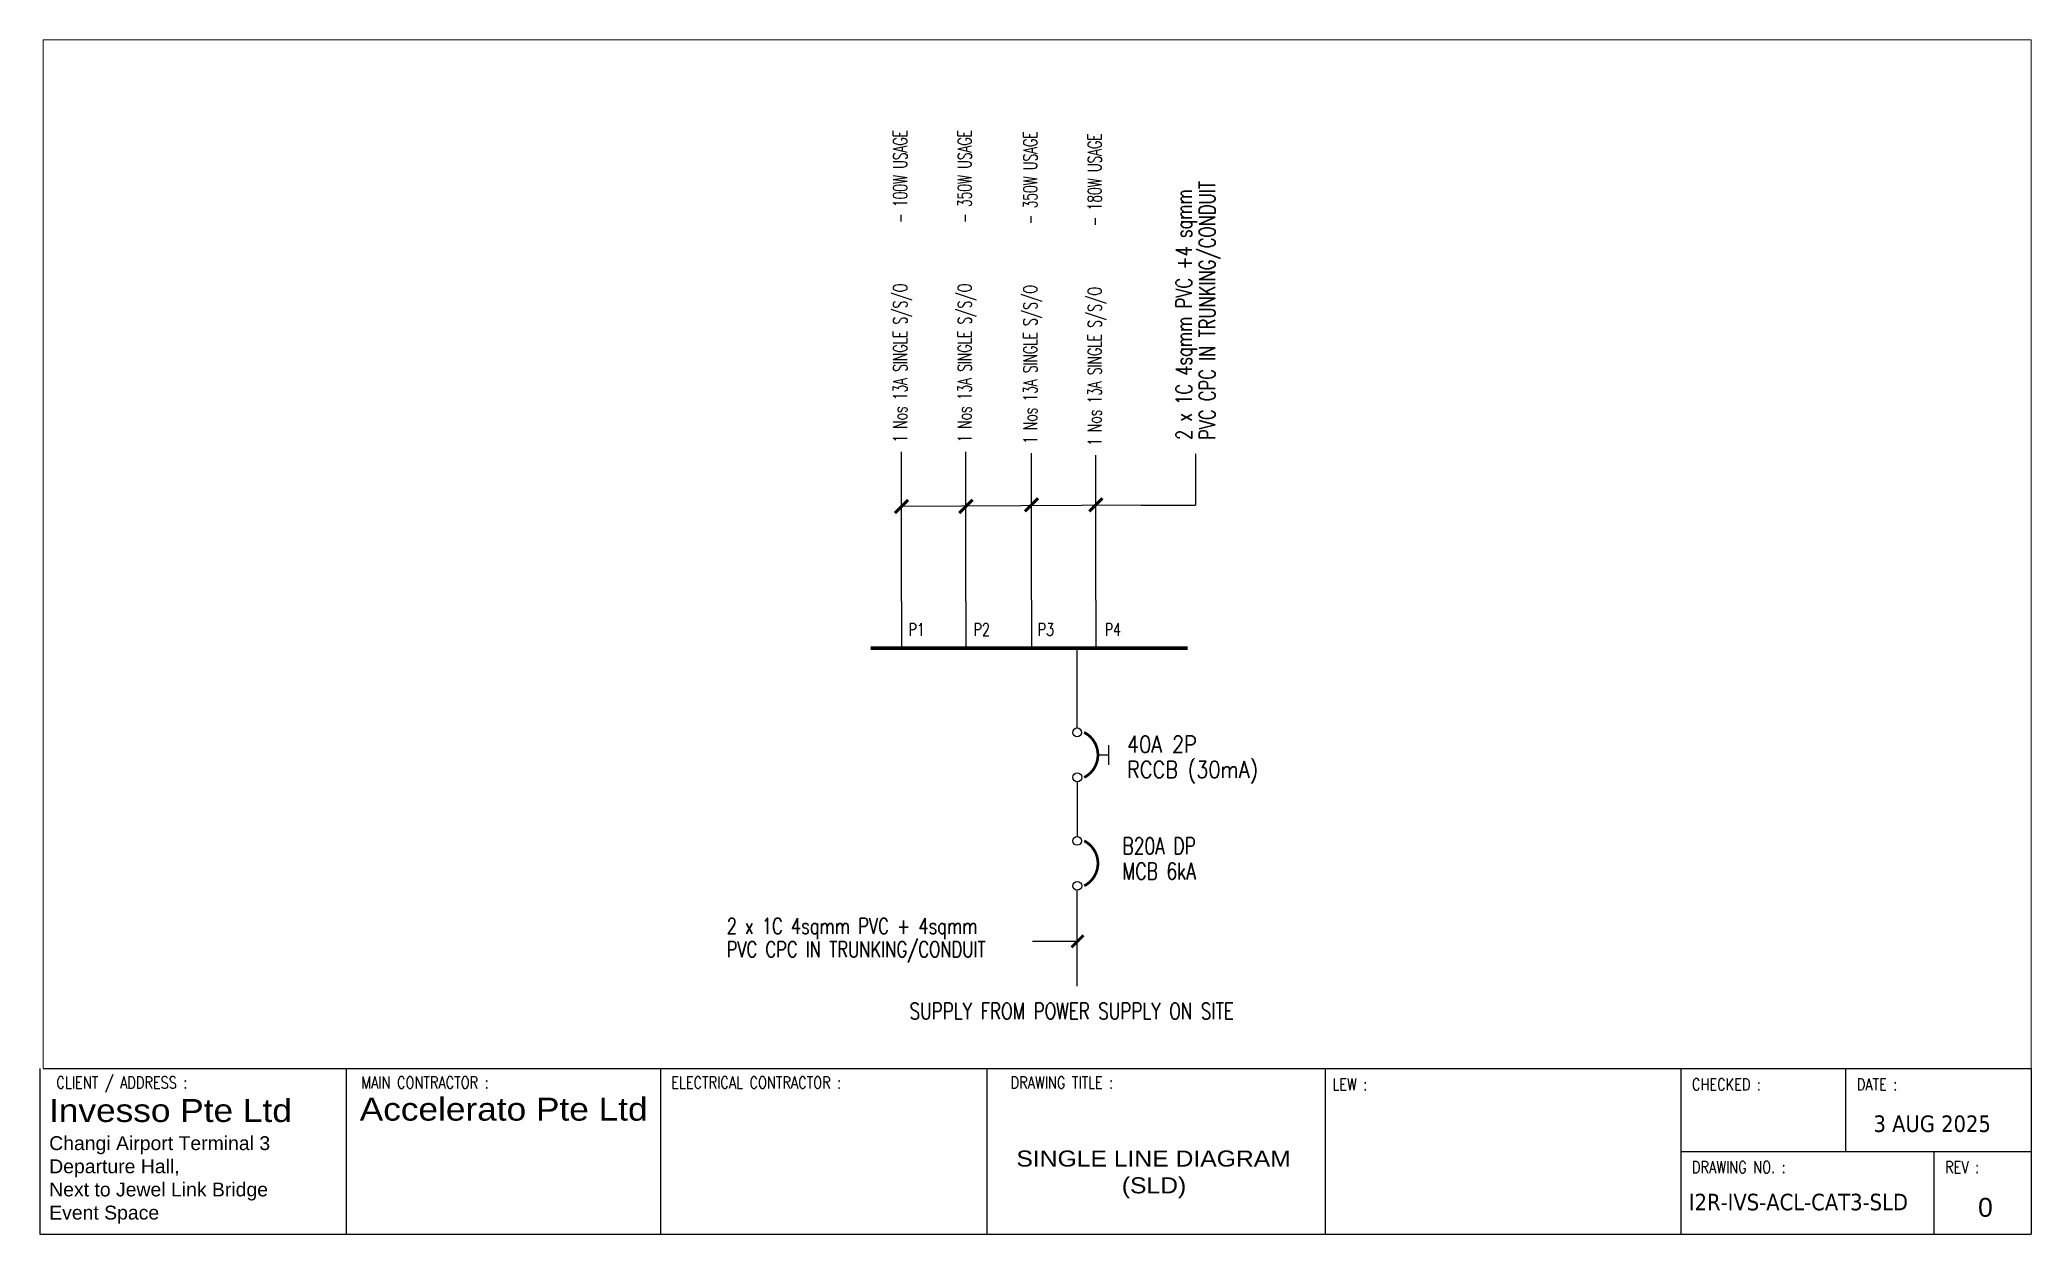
# Paper-space layout 'Layout1' of a CAD drawing. Header units: millimetres. Extents: x 1 to 280, y 2 to 170.
# The model-space entities are those that its viewports show. They can reach past a viewport. Long polylines and large blocks are cut down to what shows.
import ezdxf

# ---------------------------------------------------------------- set-up
doc = ezdxf.new("R2010")
doc.units = ezdxf.units.MM
for name, color, linetype in [('E-SLD-LEGENDF', 250, 'Continuous'), ('SLD', 250, 'Continuous'), ('SLD-LINE', 7, 'Continuous'), ('SLD-TXT', 7, 'Continuous'), ('TXT', 7, 'Continuous')]:
    doc.layers.add(name, color=color, linetype=linetype)
doc.styles.add('ARIAL', font='arial.ttf')
doc.styles.add('ROMANS', font='romans.shx', dxfattribs={"width": 0.8})
doc.styles.add('simplex', font='simplex.shx', dxfattribs={"width": 0.7})
doc.styles.add('SLD-TXT', font='romans.shx', dxfattribs={"width": 0.75})
doc.styles.get("Standard").update_dxf_attribs({"font": 'arial.ttf'})
doc.styles.add('TAHOMA', font='tahoma.ttf', dxfattribs={"width": 0.9})

# ---------------------------------------------------------------- blocks, each defined once
blk = doc.blocks.new('MCCB')
at = {"color": 3}
for centre in [(-1, 548), (0, 49)]:
    blk.add_circle(centre, 49.5, dxfattribs=at)
at = {"layer": 'E-SLD-LEGENDF', "const_width": 30}
blk.add_lwpolyline([(77, 49, 0.611384), (77, 548)], format="xyb", dxfattribs=at)
blk = doc.blocks.new('RCCB')
at = {"color": 3}
for centre in [(-1, 548), (0, 49)]:
    blk.add_circle(centre, 49.5, dxfattribs=at)
at = {"layer": 'E-SLD-LEGENDF', "linetype": 'ByBlock'}
blk.add_line((230, 299), (350, 299), dxfattribs=at)
at = {"layer": 'E-SLD-LEGENDF'}
blk.add_line((350, 190), (350, 408), dxfattribs=at)
at = {"layer": 'E-SLD-LEGENDF', "const_width": 30}
blk.add_lwpolyline([(77, 49, 0.611384), (77, 548)], format="xyb", dxfattribs=at)

msp = doc.modelspace()

# ---------------------------------------------------------------- linework, layer by layer
at = {"color": 7}
for p, q in [((11698, 7800), (11698, 8932)), ((11699, 7036), (11698, 6261))]:
    msp.add_line(p, q, dxfattribs=at)
msp.add_line((11711, 4769), (11064, 4769))
at = {"layer": 'SLD', "color": 7}
for p, q in [((13374, 11690), (13374, 10959)), ((12609, 10960), (9207, 10943))]:
    msp.add_line(p, q, dxfattribs=at)
at = {"layer": 'SLD', "color": 2, "const_width": 52.3}
msp.add_lwpolyline([(8771, 8932), (13266, 8932)], dxfattribs=at)
at = {"layer": 'SLD-LINE', "linetype": 'ByBlock'}
for p, q in [((9207, 9591), (9207, 11718)), ((10120, 9591), (10120, 11718)), ((11052, 9613), (11051, 11699)), ((11964, 9613), (11964, 11670)), ((11052, 9613), (11052, 8932)), ((11964, 9613), (11964, 8932)), ((9207, 9591), (9207, 8910)), ((10120, 9591), (10120, 8910)), ((11699, 4138), (11699, 5498))]:
    msp.add_line(p, q, dxfattribs=at)
at = {"layer": 'SLD-LINE'}
msp.add_line((12609, 10960), (13375, 10960), dxfattribs=at)
at = {"layer": 'SLD-TXT'}
for points, const_width in [([(9113, 10849), (9300, 11036)], 44.1), ([(10026, 10849), (10213, 11036)], 44.1), ([(10957, 10871), (11144, 11058)], 44.1), ([(11870, 10871), (12057, 11058)], 44.1), ([(11617, 4687), (11787, 4857)], 40.1)]:
    msp.add_lwpolyline(points, dxfattribs=dict(at, const_width=const_width))

# ---------------------------------------------------------------- block references
at = {"layer": 'E-SLD-LEGENDF', "color": 2, "linetype": 'ByBlock', "xscale": 1.277777777777777, "yscale": 1.277777777777777, "zscale": 1.277777777777777}
msp.add_blockref('RCCB', (11699, 7036), dxfattribs=at)
at = {"layer": 'SLD', "color": 2, "lineweight": -3, "xscale": 1.277777777777777, "yscale": 1.277777777777777, "zscale": 1.277777777777777}
msp.add_blockref('MCCB', (11699, 5498), dxfattribs=at)

# ---------------------------------------------------------------- texts
at = {"layer": 'SLD-TXT', "style": 'ROMANS', "width": 0.65}
for s, p in [('1 Nos 13A SINGLE S/S/O       - 100W USAGE', (9286, 11849)), ('1 Nos 13A SINGLE S/S/O       - 350W USAGE', (10199, 11849)), ('1 Nos 13A SINGLE S/S/O       - 350W USAGE', (11130, 11830)), ('1 Nos 13A SINGLE S/S/O       - 180W USAGE', (12043, 11802))]:
    msp.add_text(s, height=195.67, rotation=90, dxfattribs=at).set_placement(p)
at = {"layer": 'SLD-TXT', "insert": (13099, 11884), "char_height": 225, "width": 8812.05, "attachment_point": 1, "rotation": 90, "line_spacing_factor": 0.880435, "style": 'SLD-TXT'}
msp.add_mtext('2 x 1C 4sqmm PVC +4 sqmm \\PPVC CPC IN TRUNKING/CONDUIT', dxfattribs=at)
at = {"layer": 'SLD-TXT', "color": 7, "attachment_point": 1, "style": 'SLD-TXT'}
for s, insert, char_height, width in [('P1', (9306, 9284), 175.6, 300.55), ('P2', (10229, 9284), 175.6, 301.6), ('P3', (11138, 9284), 175.6, 274.42), ('P4', (12089, 9284), 175.6, 359.91), ('\\pxqc;SUPPLY FROM POWER SUPPLY ON SITE', (8901, 3899), 231.89, 5440.08)]:
    msp.add_mtext(s, dxfattribs=dict(at, insert=insert, char_height=char_height, width=width))
at = {"layer": 'SLD-TXT', "attachment_point": 1, "style": 'SLD-TXT'}
for s, insert, char_height, width, line_spacing_factor in [('{\\W0.85;40A 2P \\PRCCB (30mA)}', (12405, 7686), 236.39, 2989.98, 0.908108), ('B20A DP\\PMCB 6kA', (12341, 6245), 236.4, 1299.18, 0.908108), ('2 x 1C 4sqmm PVC + 4sqmm \\PPVC CPC IN TRUNKING/CONDUIT', (6727, 5103), 225, 8812.05, 0.880435)]:
    msp.add_mtext(s, dxfattribs=dict(at, insert=insert, char_height=char_height, width=width, line_spacing_factor=line_spacing_factor))

psp = doc.layouts.get("Layout1")

# ---------------------------------------------------------------- linework, layer by layer
at = {"color": 7}
for p, q in [((1.11, 25.6), (1.11, 2.41)), ((1.58, 25.6), (279.79, 25.6)), ((43.98, 25.6), (43.98, 2.41)), ((87.99, 25.6), (87.99, 2.41)), ((133.65, 25.6), (133.65, 2.41)), ((181.01, 25.6), (181.01, 2.41)), ((230.75, 25.6), (230.75, 2.41)), ((253.81, 25.6), (253.81, 14)), ((279.79, 25.6), (279.79, 2.41)), ((266.19, 14), (266.19, 2.41)), ((1.11, 2.41), (279.79, 2.41))]:
    psp.add_line(p, q, dxfattribs=at)
at = {"layer": 'TXT', "color": 7}
psp.add_line((230.75, 14), (279.79, 14), dxfattribs=at)

# ---------------------------------------------------------------- texts
at = {"insert": (2.42, 16.12), "char_height": 1.9429, "attachment_point": 1}
psp.add_mtext_dynamic_manual_height_columns('Changi Airport Terminal 3\\PDeparture Hall, \\PNext to Jewel Link Bridge\\PEvent Space', width=30.7371, gutter_width=0, heights=[15.3], dxfattribs=at)
at = {"layer": 'TXT', "color": 7, "style": 'simplex', "width": 0.8}
for s, p in [('CLIENT / ADDRESS :', (3.42, 22.8)), ('MAIN CONTRACTOR :', (46.1, 22.8)), ('ELECTRICAL CONTRACTOR :', (89.47, 22.8)), ('DRAWING TITLE :', (136.97, 22.8)), ('LEW :', (182, 22.55)), ('CHECKED :', (232.32, 22.55)), ('DATE :', (255.38, 22.55)), ('DRAWING NO. :', (232.32, 10.96)), ('REV :', (267.75, 10.96))]:
    psp.add_text(s, height=1.656, dxfattribs=at).set_placement(p)
at = {"layer": 'TXT', "color": 7}
for s, height, style, p in [('3 AUG 2025', 2.318, 'TAHOMA', (257.72, 16.71)), ('I2R-IVS-ACL-CAT3-SLD', 2.3184, 'TAHOMA', (231.88, 5.75)), ('0', 2.65, 'ARIAL', (272.36, 4.84))]:
    psp.add_text(s, height=height, dxfattribs=dict(at, style=style)).set_placement(p)
at = {"layer": 'TXT', "color": 7, "attachment_point": 1, "style": 'ARIAL'}
for s, insert, char_height, width in [('{\\W1.1;Invesso Pte Ltd}', (2.4, 21.32), 3.2088, 54.9606), ('{\\W1.1;Accelerato Pte Ltd}', (45.88, 21.51), 3.2088, 40.7043), ('{\\W1.1;SINGLE LINE DIAGRAM\\P\\pxqc;(SLD)}', (137.78, 14.12), 2.2483, 38.5096)]:
    psp.add_mtext(s, dxfattribs=dict(at, insert=insert, char_height=char_height, width=width))

# ---------------------------------------------------------------- viewports
at = {"layer": '0'}
psp.add_viewport(center=(140.69, 97.58), size=(278.21, 143.9627), view_center_point=(11131.14, 10264.87), view_height=14590.3112, dxfattribs=at)

doc.saveas('drawing.dxf')
